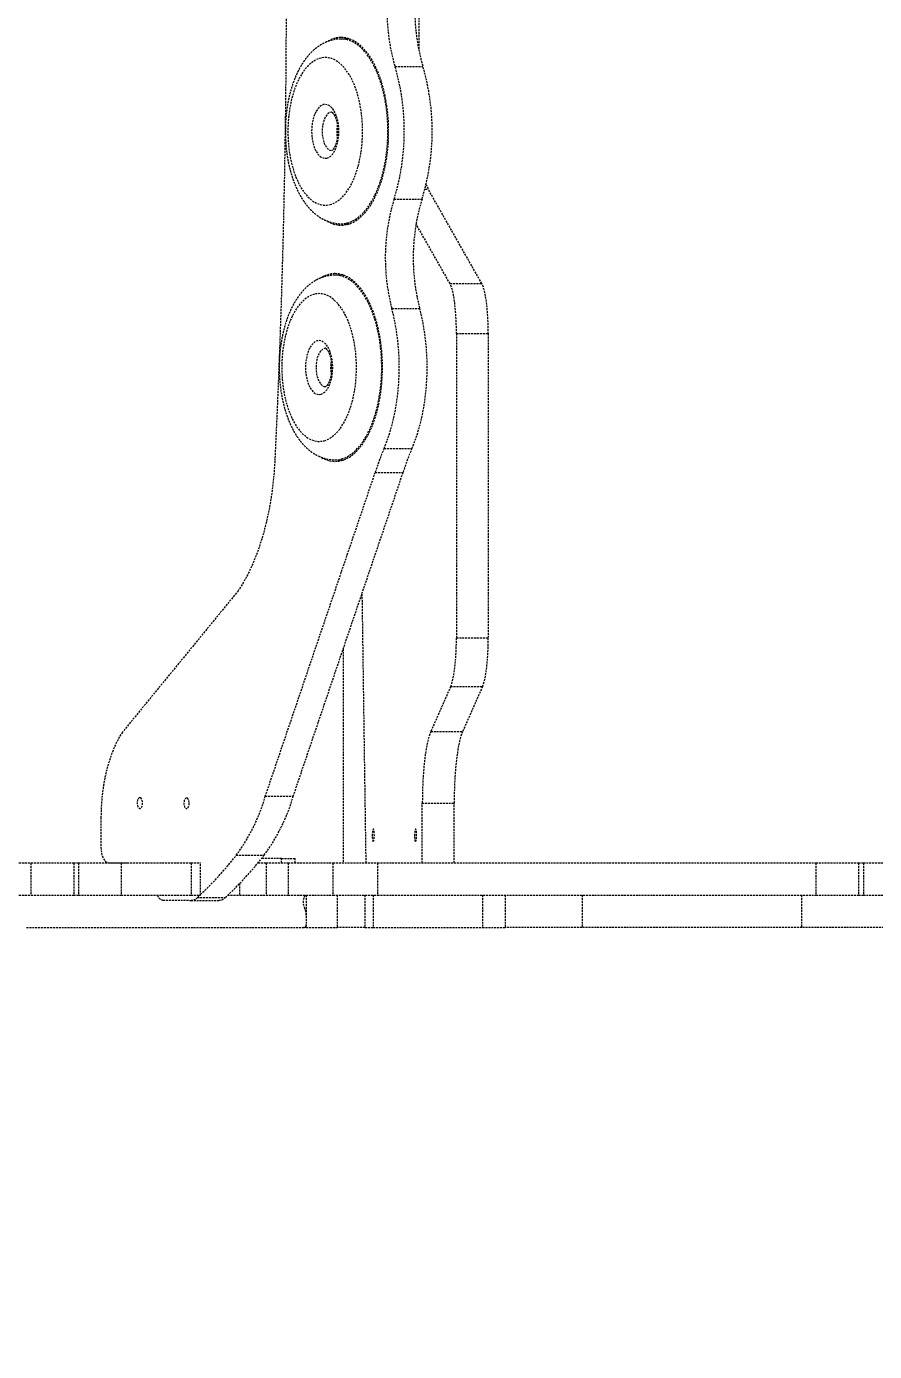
# Model space of a CAD drawing. Header units: millimetres. Extents: x -468 to 5922, y -120 to 5313.
# Drawn here: x 3067 to 3618, y 2125 to 2985 of the extents above; entities that cross this region are included whole.
import ezdxf

# ---------------------------------------------------------------- set-up
doc = ezdxf.new("R2010")
doc.units = ezdxf.units.MM
doc.linetypes.add('HIDDEN', pattern=[1.905, 1.27, -0.635])
doc.layers.add('DIKOM_ОБЬЕКТ', color=7, linetype='Continuous')
doc.layers.add('DIKOM_РАЗМЕР_ЗОНА', color=7, linetype='Continuous')
doc.styles.add('style1', font='arialbd.ttf', dxfattribs={"width": 0.8})
doc.dimstyles.new('1-50', dxfattribs={"dimtxt": 300, "dimasz": 200, "dimexe": 100, "dimexo": 0, "dimgap": 100, "dimtad": 1, "dimtxsty": 'style1', "dimcen": 200, "dimclrd": 7, "dimclre": 7, "dimclrt": 7, "dimadec": 1, "dimazin": 2, "dimtfac": 1, "dimtmove": 0, "dimatfit": 2, "dimfxl": 0, "dimlwd": 25, "dimlwe": 18, "dimarcsym": 0})

# ---------------------------------------------------------------- blocks, each defined once
blk = doc.blocks.new('*D38')
at = {"layer": 'Defpoints', "color": 0, "transparency": 16777216}
for p in [(4635.22, 5313.1), (-18.18, 679.1), (4922.12, 679.1)]:
    blk.add_point(p, dxfattribs=at)
at = {"layer": 'DIKOM_РАЗМЕР_ЗОНА', "color": 7, "lineweight": 18, "transparency": 16777216}
for p, q in [((4635.22, 5313.1), (-118.18, 5313.1)), ((4922.12, 679.1), (-118.18, 679.1))]:
    blk.add_line(p, q, dxfattribs=at)
at = {"layer": 'DIKOM_РАЗМЕР_ЗОНА', "color": 7, "lineweight": 25, "transparency": 16777216}
blk.add_line((-18.18, 5113.1), (-18.18, 879.1), dxfattribs=at)
at = {"layer": 'DIKOM_РАЗМЕР_ЗОНА', "color": 7, "transparency": 16777216}
for points in [[(-51.51, 5113.1), (15.15, 5113.1), (-18.18, 5313.1)], [(-51.51, 879.1), (15.15, 879.1), (-18.18, 679.1)]]:
    blk.add_solid(points, dxfattribs=at)
at = {"layer": 'DIKOM_РАЗМЕР_ЗОНА', "color": 7, "transparency": 16777216, "insert": (-271.35, 2810.16), "char_height": 300, "attachment_point": 5, "rotation": 90, "style": 'style1'}
blk.add_mtext('{\\fArial|b0|i0|c204|p34;4640}', dxfattribs=at)
blk = doc.blocks.new('*D41')
at = {"color": 7, "lineweight": 18, "transparency": 16777216}
for p, q in [((2007.82, 2400.1), (2007.82, 1603.72)), ((4422.12, 2400.1), (4422.12, 1603.72))]:
    blk.add_line(p, q, dxfattribs=at)
at = {"color": 7, "lineweight": 25, "transparency": 16777216}
blk.add_line((2207.82, 1703.72), (4222.12, 1703.72), dxfattribs=at)
at = {"color": 7, "transparency": 16777216}
for points in [[(2207.82, 1737.06), (2207.82, 1670.39), (2007.82, 1703.72)], [(4222.12, 1737.06), (4222.12, 1670.39), (4422.12, 1703.72)]]:
    blk.add_solid(points, dxfattribs=at)
at = {"layer": 'Defpoints', "color": 0, "transparency": 16777216}
for p in [(2007.82, 2400.1), (4422.12, 2400.1), (4422.12, 1703.72)]:
    blk.add_point(p, dxfattribs=at)
at = {"color": 7, "transparency": 16777216, "insert": (3233.45, 1956.89), "char_height": 300, "attachment_point": 5, "style": 'style1'}
blk.add_mtext('{\\fArial|b0|i0|c204|p34;2420}', dxfattribs=at)

msp = doc.modelspace()

# ---------------------------------------------------------------- linework, layer by layer
at = {"layer": 'DIKOM_ОБЬЕКТ', "color": 7, "linetype": 'HIDDEN', "lineweight": 15}
for p, q in [((3322.255, 3021.867), (3322.255, 2970.33)), ((3275.355, 2977.358), (3271.903, 2977.358)), ((3306.844, 2959.596), (3324.963, 2959.596)), ((3269.523, 2920.666), (3269.261, 2920.666)), ((3269.313, 2921.02), (3269.47, 2921.02)), ((3326.326, 2879.888), (3328.398, 2879.888)), ((3363.286, 2818.44), (3328.398, 2879.888)), ((3306.288, 2873.372), (3324.407, 2873.372)), ((3271.903, 2857.358), (3275.355, 2857.358)), ((3342.605, 2818.44), (3320.524, 2857.332)), ((3271.376, 2823.949), (3267.925, 2823.949)), ((3342.605, 2818.44), (3363.286, 2818.44)), ((3304.796, 2802.357), (3322.915, 2802.357)), ((3346.782, 2785.954), (3346.782, 2588.388)), ((3346.782, 2785.954), (3367.463, 2785.954)), ((3367.463, 2785.954), (3367.463, 2588.388)), ((3265.554, 2767.087), (3265.259, 2767.087)), ((3265.306, 2767.423), (3265.524, 2767.423)), ((3299.76, 2711.417), (3317.879, 2711.417)), ((3267.925, 2703.949), (3271.376, 2703.949)), ((3222.6, 2485.399), (3294.02, 2695.8)), ((3240.719, 2485.399), (3312.139, 2695.8)), ((3294.02, 2695.8), (3312.139, 2695.8)), ((3205.054, 2618.969), (3129.865, 2527.16)), ((3288.106, 2442.098), (3285.582, 2617.564)), ((3346.782, 2588.388), (3367.463, 2588.388)), ((3273.262, 2581.271), (3273.262, 2442.098)), ((3343.038, 2556.744), (3330.109, 2527.486)), ((3343.038, 2556.744), (3363.719, 2556.744)), ((3363.719, 2556.744), (3350.79, 2527.486)), ((3330.109, 2527.486), (3350.79, 2527.486)), ((3222.6, 2485.399), (3240.719, 2485.399)), ((3324.589, 2442.098), (3324.602, 2481.029)), ((3324.602, 2481.029), (3345.283, 2481.029)), ((3345.27, 2442.098), (3345.283, 2481.029)), ((3115.862, 2471.62), (3115.83, 2452.215)), ((3203.746, 2447.139), (3221.865, 2447.139)), ((3233.153, 2445.098), (3220.252, 2445.098)), ((3233.153, 2442.098), (3233.153, 2445.098)), ((3233.153, 2445.098), (3242.053, 2445.098)), ((3242.053, 2442.098), (3242.053, 2445.098)), ((2887.438, 2442.098), (3070.351, 2442.098)), ((3070.351, 2442.098), (3070.351, 2421.098)), ((3070.351, 2442.098), (3098.149, 2442.098)), ((3098.149, 2442.098), (3098.149, 2421.098)), ((3098.149, 2442.098), (3101.251, 2442.098)), ((3101.251, 2442.098), (3101.251, 2421.098)), ((3101.251, 2442.098), (3129.049, 2442.098)), ((3120.868, 2442.182), (3133.506, 2442.098)), ((3129.049, 2442.098), (3129.049, 2421.098)), ((3129.049, 2442.098), (3174.539, 2442.098)), ((3174.539, 2442.098), (3174.539, 2421.098)), ((3174.539, 2442.098), (3180.539, 2442.098)), ((3180.539, 2421.098), (3180.539, 2442.098)), ((3217.818, 2442.098), (3223.127, 2442.098)), ((3223.127, 2442.098), (3223.127, 2421.098)), ((3223.127, 2442.098), (3237.526, 2442.098)), ((3237.526, 2442.098), (3237.526, 2421.098)), ((3237.526, 2442.098), (3266.558, 2442.098)), ((3266.558, 2442.098), (3266.558, 2421.098)), ((3266.558, 2442.098), (3295.59, 2442.098)), ((3295.59, 2442.098), (3295.59, 2421.098)), ((3295.59, 2442.098), (3580.23, 2442.098)), ((3580.23, 2442.098), (3580.23, 2421.098)), ((3580.23, 2442.098), (3608.028, 2442.098)), ((3608.028, 2442.098), (3608.028, 2421.098)), ((3608.028, 2442.098), (3611.13, 2442.098)), ((3611.13, 2442.098), (3611.13, 2421.098)), ((3611.13, 2442.098), (3638.928, 2442.098)), ((3205.871, 2428.679), (3205.871, 2421.098)), ((2887.438, 2421.098), (3070.351, 2421.098)), ((3070.351, 2421.098), (3098.149, 2421.098)), ((3098.149, 2421.098), (3101.251, 2421.098)), ((3101.251, 2421.098), (3129.049, 2421.098)), ((3129.049, 2421.098), (3174.539, 2421.098)), ((3174.539, 2421.098), (3180.539, 2421.098)), ((3178.497, 2419.668), (3180.048, 2421.098)), ((3178.497, 2419.668), (3196.616, 2419.668)), ((3198.167, 2421.098), (3205.871, 2421.098)), ((3205.871, 2421.098), (3223.127, 2421.098)), ((3223.127, 2421.098), (3237.526, 2421.098)), ((3237.526, 2421.098), (3266.558, 2421.098)), ((3249.262, 2421.098), (3249.262, 2400.098)), ((3266.558, 2421.098), (3295.59, 2421.098)), ((3269.262, 2421.098), (3269.262, 2400.098)), ((3287.362, 2421.098), (3287.362, 2400.098)), ((3292.729, 2421.098), (3292.729, 2400.098)), ((3295.59, 2421.098), (3580.23, 2421.098)), ((3363.741, 2421.098), (3363.741, 2400.098)), ((3378.374, 2421.098), (3378.374, 2400.098)), ((3428.36, 2421.098), (3428.36, 2400.098)), ((3571.008, 2421.098), (3571.008, 2400.098)), ((3580.23, 2421.098), (3608.028, 2421.098)), ((3608.028, 2421.098), (3611.13, 2421.098)), ((3611.13, 2421.098), (3638.928, 2421.098)), ((3156.215, 2417.949), (3174.23, 2417.83)), ((3174.23, 2417.83), (3192.349, 2417.83)), ((3067.488, 2400.098), (3247.262, 2400.098)), ((3249.262, 2400.098), (3247.262, 2400.098)), ((3249.262, 2400.098), (3269.262, 2400.098)), ((3287.362, 2400.098), (3269.262, 2400.098)), ((3287.362, 2400.098), (3292.729, 2400.098)), ((3292.729, 2400.098), (3363.741, 2400.098)), ((3363.741, 2400.098), (3378.374, 2400.098)), ((3428.36, 2400.098), (3378.374, 2400.098)), ((3571.008, 2400.098), (3428.36, 2400.098)), ((3666.285, 2400.098), (3571.008, 2400.098))]:
    msp.add_line(p, q, dxfattribs=at)
at = {"layer": 'DIKOM_ОБЬЕКТ', "color": 7, "linetype": 'HIDDEN', "lineweight": 15, "flags": 128}
for points in [[(3236.142, 2996.098), (3235.959, 2959.427), (3235.566, 2922.763), (3234.962, 2886.11), (3234.147, 2849.472), (3233.122, 2812.856), (3231.886, 2776.265), (3230.44, 2739.704), (3228.783, 2703.177)], [(3263.097, 2858.898), (3264.877, 2857.962), (3267.196, 2857.073), (3269.543, 2856.537), (3271.903, 2856.358), (3274.264, 2856.537), (3276.611, 2857.073), (3278.93, 2857.962), (3281.208, 2859.201), (3283.431, 2860.78), (3285.587, 2862.692), (3287.662, 2864.924), (3289.645, 2867.464), (3291.524, 2870.297), (3293.287, 2873.406), (3294.925, 2876.773), (3296.428, 2880.378), (3297.788, 2884.2), (3298.995, 2888.217), (3300.043, 2892.405), (3300.926, 2896.739), (3301.639, 2901.194), (3302.177, 2905.744), (3302.538, 2910.362), (3302.719, 2915.021), (3302.719, 2919.694), (3302.538, 2924.353), (3302.177, 2928.972), (3301.639, 2933.522), (3300.926, 2937.977), (3300.043, 2942.311), (3298.995, 2946.499), (3297.788, 2950.515), (3296.428, 2954.338), (3294.925, 2957.943), (3293.287, 2961.31), (3291.524, 2964.419), (3289.645, 2967.251), (3287.662, 2969.792), (3285.587, 2972.024), (3283.431, 2973.935), (3281.208, 2975.515), (3278.93, 2976.753), (3276.611, 2977.643), (3274.264, 2978.179), (3271.903, 2978.358), (3271.903, 2978.358)], [(3275.774, 2857.848), (3278.066, 2858.609), (3280.321, 2859.715), (3282.527, 2861.158), (3284.671, 2862.932), (3286.74, 2865.025), (3288.721, 2867.425), (3290.604, 2870.118), (3292.378, 2873.089), (3294.031, 2876.319), (3295.554, 2879.79), (3296.938, 2883.481), (3298.176, 2887.371), (3299.259, 2891.438), (3300.182, 2895.656), (3300.939, 2900.002), (3301.525, 2904.449), (3301.938, 2908.972), (3302.174, 2913.545), (3302.233, 2918.14), (3302.114, 2922.73), (3301.817, 2927.289), (3301.345, 2931.789), (3300.7, 2936.205), (3299.886, 2940.51), (3298.908, 2944.679), (3297.772, 2948.688), (3296.483, 2952.514), (3295.051, 2956.132), (3293.482, 2959.524), (3291.787, 2962.667), (3289.976, 2965.545), (3288.058, 2968.14), (3286.045, 2970.438), (3283.95, 2972.423), (3281.783, 2974.086), (3279.559, 2975.415), (3277.29, 2976.404), (3274.989, 2977.047), (3272.67, 2977.339), (3271.894, 2977.358)], [(3276.217, 2977.758), (3275.824, 2977.643), (3274.971, 2977.358)], [(3278.109, 2977.11), (3276.121, 2977.339), (3275.355, 2977.358)], [(3264.647, 2869.75), (3266.704, 2870.453), (3268.723, 2871.503), (3270.69, 2872.893), (3272.588, 2874.612), (3274.405, 2876.647), (3276.127, 2878.984), (3277.74, 2881.604), (3279.234, 2884.49), (3280.597, 2887.619), (3281.819, 2890.968), (3282.891, 2894.512), (3283.805, 2898.226), (3284.554, 2902.081), (3285.132, 2906.049), (3285.537, 2910.101), (3285.763, 2914.207), (3285.81, 2918.336), (3285.678, 2922.458), (3285.367, 2926.542), (3284.88, 2930.558), (3284.22, 2934.476), (3283.392, 2938.268), (3282.402, 2941.905), (3281.258, 2945.36), (3279.969, 2948.608), (3278.542, 2951.624), (3276.99, 2954.387), (3275.324, 2956.875), (3273.556, 2959.071), (3271.698, 2960.958), (3269.766, 2962.523), (3267.773, 2963.752), (3265.734, 2964.639), (3263.663, 2965.175), (3261.577, 2965.358), (3259.491, 2965.185), (3257.42, 2964.658), (3255.38, 2963.78), (3253.386, 2962.559), (3251.451, 2961.004), (3249.592, 2959.125), (3247.821, 2956.937), (3246.152, 2954.456), (3244.597, 2951.7), (3243.167, 2948.69), (3241.873, 2945.448), (3240.725, 2941.998), (3239.732, 2938.366), (3238.899, 2934.578), (3238.235, 2930.663), (3237.743, 2926.649), (3237.427, 2922.566), (3237.29, 2918.445), (3237.333, 2914.316), (3237.555, 2910.209), (3237.954, 2906.155), (3238.528, 2902.184), (3239.273, 2898.326), (3240.183, 2894.608), (3241.25, 2891.059), (3242.468, 2887.704), (3243.828, 2884.569), (3245.318, 2881.677), (3246.929, 2879.049), (3248.648, 2876.705), (3250.462, 2874.661), (3252.359, 2872.934), (3254.323, 2871.536), (3256.342, 2870.476), (3258.398, 2869.764), (3260.478, 2869.405), (3262.566, 2869.4), (3264.647, 2869.75)], [(3262.679, 2900.001), (3263.916, 2900.495), (3265.105, 2901.333), (3266.222, 2902.497), (3267.243, 2903.964), (3268.149, 2905.703), (3268.92, 2907.679), (3269.542, 2909.853), (3270, 2912.179), (3270.287, 2914.611), (3270.396, 2917.098), (3270.324, 2919.591), (3270.074, 2922.039), (3269.651, 2924.391), (3269.062, 2926.6), (3268.321, 2928.62), (3267.442, 2930.412), (3266.443, 2931.938), (3265.344, 2933.167), (3264.168, 2934.074), (3262.939, 2934.641), (3261.681, 2934.856), (3260.421, 2934.715), (3259.183, 2934.22), (3257.994, 2933.382), (3256.878, 2932.218), (3255.856, 2930.752), (3254.95, 2929.013), (3254.179, 2927.036), (3253.558, 2924.863), (3253.099, 2922.537), (3252.813, 2920.105), (3252.704, 2917.617), (3252.775, 2915.124), (3253.025, 2912.677), (3253.449, 2910.325), (3254.037, 2908.116), (3254.779, 2906.095), (3255.658, 2904.304), (3256.657, 2902.778), (3257.756, 2901.549), (3258.932, 2900.642), (3260.161, 2900.075), (3261.419, 2899.86), (3262.679, 2900.001)], [(3265.858, 2929.858), (3265.592, 2929.846), (3264.529, 2929.576), (3263.504, 2928.954), (3262.547, 2927.998), (3261.686, 2926.736), (3260.945, 2925.205), (3260.345, 2923.447), (3259.904, 2921.515), (3259.635, 2919.463), (3259.545, 2917.35), (3259.636, 2915.238), (3259.907, 2913.186), (3260.349, 2911.255), (3260.95, 2909.499), (3261.692, 2907.969), (3262.554, 2906.71), (3263.511, 2905.756), (3264.536, 2905.137), (3265.599, 2904.869), (3265.856, 2904.858)], [(3327.082, 2882.904), (3327.704, 2881.301), (3328.398, 2879.888)], [(3271.9, 2857.358), (3273.46, 2857.437), (3275.774, 2857.848)], [(3275.355, 2857.358), (3276.911, 2857.437), (3278.109, 2857.606)], [(3274.971, 2857.358), (3275.824, 2857.073), (3276.217, 2856.958)], [(3259.083, 2705.51), (3260.898, 2704.553), (3263.217, 2703.664), (3265.564, 2703.128), (3267.925, 2702.949), (3270.285, 2703.128), (3272.632, 2703.664), (3274.951, 2704.553), (3277.229, 2705.792), (3279.452, 2707.371), (3281.608, 2709.283), (3283.683, 2711.515), (3285.666, 2714.055), (3287.545, 2716.888), (3289.308, 2719.997), (3290.947, 2723.364), (3292.45, 2726.969), (3293.809, 2730.791), (3295.016, 2734.808), (3296.064, 2738.996), (3296.947, 2743.33), (3297.66, 2747.785), (3298.198, 2752.335), (3298.559, 2756.953), (3298.74, 2761.612), (3298.74, 2766.285), (3298.559, 2770.944), (3298.198, 2775.563), (3297.66, 2780.113), (3296.947, 2784.568), (3296.064, 2788.902), (3295.016, 2793.09), (3293.809, 2797.106), (3292.45, 2800.929), (3290.947, 2804.534), (3289.308, 2807.901), (3287.545, 2811.01), (3285.666, 2813.842), (3283.683, 2816.383), (3281.608, 2818.615), (3279.452, 2820.526), (3277.229, 2822.106), (3274.951, 2823.344), (3272.632, 2824.234), (3270.285, 2824.77), (3267.925, 2824.949), (3267.925, 2824.949)], [(3272.17, 2704.539), (3274.457, 2705.357), (3276.705, 2706.518), (3278.902, 2708.016), (3281.034, 2709.842), (3283.089, 2711.986), (3285.056, 2714.435), (3286.922, 2717.174), (3288.676, 2720.188), (3290.309, 2723.458), (3291.81, 2726.967), (3293.171, 2730.692), (3294.384, 2734.612), (3295.441, 2738.705), (3296.338, 2742.946), (3297.067, 2747.31), (3297.625, 2751.771), (3298.01, 2756.304), (3298.217, 2760.882), (3298.247, 2765.478), (3298.099, 2770.065), (3297.773, 2774.616), (3297.273, 2779.105), (3296.6, 2783.504), (3295.76, 2787.789), (3294.755, 2791.934), (3293.594, 2795.915), (3292.281, 2799.708), (3290.826, 2803.291), (3289.236, 2806.643), (3287.521, 2809.745), (3285.692, 2812.578), (3283.758, 2815.126), (3281.731, 2817.373), (3279.623, 2819.307), (3277.446, 2820.916), (3275.214, 2822.19), (3272.939, 2823.123), (3270.634, 2823.709), (3268.313, 2823.944), (3267.909, 2823.949)], [(3272.239, 2824.349), (3271.845, 2824.234), (3270.992, 2823.949)], [(3346.782, 2785.954), (3346.749, 2789.554), (3346.649, 2793.114), (3346.484, 2796.593), (3346.257, 2799.951), (3345.968, 2803.152), (3345.623, 2806.16), (3345.224, 2808.94), (3344.777, 2811.461), (3344.285, 2813.694), (3343.755, 2815.616), (3343.193, 2817.204), (3342.605, 2818.44)], [(3367.463, 2785.954), (3367.43, 2789.554), (3367.33, 2793.114), (3367.165, 2796.593), (3366.938, 2799.951), (3366.649, 2803.152), (3366.304, 2806.16), (3365.905, 2808.94), (3365.458, 2811.461), (3364.966, 2813.694), (3364.436, 2815.616), (3363.874, 2817.204), (3363.286, 2818.44)], [(3260.967, 2716.421), (3263.02, 2717.175), (3265.033, 2718.275), (3266.99, 2719.713), (3268.878, 2721.478), (3270.682, 2723.558), (3272.388, 2725.937), (3273.985, 2728.597), (3275.461, 2731.519), (3276.804, 2734.681), (3278.005, 2738.06), (3279.054, 2741.631), (3279.945, 2745.367), (3280.669, 2749.24), (3281.223, 2753.222), (3281.602, 2757.284), (3281.802, 2761.395), (3281.824, 2765.525), (3281.665, 2769.643), (3281.329, 2773.719), (3280.816, 2777.723), (3280.131, 2781.625), (3279.28, 2785.396), (3278.267, 2789.008), (3277.102, 2792.434), (3275.791, 2795.65), (3274.346, 2798.631), (3272.777, 2801.355), (3271.095, 2803.803), (3269.313, 2805.955), (3267.444, 2807.796), (3265.502, 2809.313), (3263.501, 2810.493), (3261.456, 2811.329), (3259.383, 2811.815), (3257.296, 2811.946), (3255.211, 2811.721), (3253.144, 2811.143), (3251.109, 2810.216), (3249.123, 2808.946), (3247.198, 2807.342), (3245.351, 2805.418), (3243.594, 2803.187), (3241.941, 2800.665), (3240.403, 2797.871), (3238.992, 2794.826), (3237.719, 2791.552), (3236.593, 2788.074), (3235.622, 2784.418), (3234.814, 2780.61), (3234.174, 2776.678), (3233.707, 2772.652), (3233.418, 2768.562), (3233.306, 2764.438), (3233.375, 2760.31), (3233.623, 2756.209), (3234.048, 2752.166), (3234.647, 2748.209), (3235.416, 2744.369), (3236.349, 2740.674), (3237.439, 2737.152), (3238.678, 2733.827), (3240.057, 2730.726), (3241.565, 2727.871), (3243.193, 2725.283), (3244.926, 2722.981), (3246.753, 2720.982), (3248.661, 2719.302), (3250.634, 2717.952), (3252.658, 2716.943), (3254.719, 2716.281), (3256.802, 2715.973), (3258.889, 2716.02), (3260.967, 2716.421)], [(3299.76, 2711.417), (3301.468, 2715.63), (3303.03, 2720.058), (3304.439, 2724.682), (3305.69, 2729.482), (3306.776, 2734.436), (3307.692, 2739.523), (3308.436, 2744.718), (3309.002, 2750), (3309.39, 2755.346), (3309.597, 2760.73), (3309.621, 2766.129), (3309.464, 2771.52), (3309.126, 2776.878), (3308.608, 2782.18), (3307.913, 2787.402), (3307.043, 2792.52), (3306.003, 2797.512), (3304.796, 2802.357)], [(3317.879, 2711.417), (3319.587, 2715.63), (3321.149, 2720.058), (3322.558, 2724.682), (3323.808, 2729.482), (3324.894, 2734.436), (3325.811, 2739.523), (3326.555, 2744.718), (3327.121, 2750), (3327.509, 2755.346), (3327.716, 2760.73), (3327.74, 2766.129), (3327.583, 2771.52), (3327.245, 2776.878), (3326.727, 2782.18), (3326.031, 2787.402), (3325.162, 2792.52), (3324.121, 2797.512), (3322.915, 2802.357)], [(3258.809, 2746.621), (3260.043, 2747.146), (3261.227, 2748.013), (3262.336, 2749.204), (3263.349, 2750.696), (3264.243, 2752.457), (3265.002, 2754.453), (3265.61, 2756.641), (3266.054, 2758.979), (3266.325, 2761.417), (3266.418, 2763.907), (3266.331, 2766.398), (3266.065, 2768.839), (3265.627, 2771.181), (3265.025, 2773.375), (3264.271, 2775.377), (3263.38, 2777.147), (3262.371, 2778.648), (3261.265, 2779.85), (3260.083, 2780.728), (3258.851, 2781.265), (3257.592, 2781.449), (3256.333, 2781.276), (3255.099, 2780.752), (3253.915, 2779.885), (3252.806, 2778.693), (3251.793, 2777.202), (3250.899, 2775.44), (3250.14, 2773.445), (3249.532, 2771.256), (3249.088, 2768.919), (3248.817, 2766.48), (3248.724, 2763.99), (3248.811, 2761.499), (3249.077, 2759.058), (3249.515, 2756.717), (3250.117, 2754.522), (3250.871, 2752.52), (3251.762, 2750.75), (3252.77, 2749.249), (3253.877, 2748.047), (3255.058, 2747.169), (3256.291, 2746.633), (3257.55, 2746.449), (3258.809, 2746.621)], [(3261.876, 2776.449), (3261.534, 2776.43), (3260.473, 2776.133), (3259.452, 2775.485), (3258.502, 2774.506), (3257.648, 2773.223), (3256.917, 2771.674), (3256.328, 2769.902), (3255.9, 2767.959), (3255.643, 2765.9), (3255.566, 2763.785), (3255.671, 2761.675), (3255.955, 2759.631), (3256.409, 2757.711), (3257.021, 2755.97), (3257.772, 2754.458), (3258.642, 2753.22), (3259.606, 2752.29), (3260.634, 2751.696), (3261.699, 2751.454), (3261.878, 2751.449)], [(3228.783, 2703.177), (3228.374, 2696.614), (3227.783, 2690.105), (3227.011, 2683.671), (3226.061, 2677.33), (3224.936, 2671.103), (3223.64, 2665.007), (3222.175, 2659.062), (3220.548, 2653.286), (3218.761, 2647.696), (3216.822, 2642.309), (3214.736, 2637.141), (3212.509, 2632.209), (3210.148, 2627.526), (3207.661, 2623.109), (3205.054, 2618.969)], [(3267.882, 2703.949), (3269.859, 2704.071), (3272.17, 2704.539)], [(3270.992, 2703.949), (3271.845, 2703.664), (3272.239, 2703.549)], [(3271.376, 2703.949), (3273.31, 2704.071), (3274.13, 2704.197)], [(3343.038, 2556.744), (3343.621, 2558.28), (3344.173, 2560.173), (3344.685, 2562.399), (3345.152, 2564.932), (3345.569, 2567.742), (3345.931, 2570.797), (3346.232, 2574.059), (3346.471, 2577.49), (3346.643, 2581.051), (3346.747, 2584.698), (3346.782, 2588.388)], [(3363.719, 2556.744), (3364.302, 2558.28), (3364.854, 2560.173), (3365.366, 2562.399), (3365.833, 2564.932), (3366.25, 2567.742), (3366.612, 2570.797), (3366.913, 2574.059), (3367.152, 2577.49), (3367.324, 2581.051), (3367.428, 2584.698), (3367.463, 2588.388)], [(3129.865, 2527.16), (3127.771, 2523.761), (3125.815, 2520.056), (3124.008, 2516.066), (3122.361, 2511.815), (3120.882, 2507.326), (3119.582, 2502.627), (3118.467, 2497.745), (3117.544, 2492.709), (3116.818, 2487.548), (3116.294, 2482.292), (3115.975, 2476.973), (3115.862, 2471.62)], [(3330.109, 2527.486), (3329.431, 2525.758), (3328.782, 2523.703), (3328.166, 2521.338), (3327.586, 2518.679), (3327.049, 2515.744), (3326.556, 2512.557), (3326.113, 2509.14), (3325.722, 2505.517), (3325.386, 2501.716), (3325.107, 2497.763), (3324.888, 2493.688), (3324.73, 2489.52), (3324.634, 2485.29), (3324.602, 2481.029)], [(3350.79, 2527.486), (3350.112, 2525.758), (3349.463, 2523.703), (3348.847, 2521.338), (3348.267, 2518.679), (3347.73, 2515.744), (3347.237, 2512.557), (3346.794, 2509.14), (3346.403, 2505.517), (3346.067, 2501.716), (3345.788, 2497.763), (3345.569, 2493.688), (3345.411, 2489.52), (3345.315, 2485.29), (3345.283, 2481.029)], [(3141.155, 2484.548), (3140.581, 2484.359), (3140.068, 2483.81), (3139.674, 2482.963), (3139.44, 2481.907), (3139.392, 2480.759), (3139.535, 2479.642), (3139.853, 2478.678), (3140.313, 2477.97), (3140.864, 2477.596), (3141.446, 2477.596), (3141.997, 2477.97), (3142.457, 2478.678), (3142.775, 2479.642), (3142.919, 2480.759), (3142.87, 2481.907), (3142.636, 2482.963), (3142.242, 2483.81), (3141.73, 2484.359), (3141.155, 2484.548)], [(3171.487, 2484.348), (3170.913, 2484.159), (3170.4, 2483.61), (3170.006, 2482.763), (3169.772, 2481.708), (3169.724, 2480.559), (3169.867, 2479.442), (3170.185, 2478.478), (3170.645, 2477.77), (3171.196, 2477.396), (3171.778, 2477.396), (3172.329, 2477.77), (3172.789, 2478.478), (3173.107, 2479.442), (3173.251, 2480.559), (3173.202, 2481.708), (3172.968, 2482.763), (3172.574, 2483.61), (3172.062, 2484.159), (3171.487, 2484.348)], [(3292.749, 2456.098), (3292.954, 2456.276), (3293.141, 2456.793), (3293.292, 2457.604), (3293.396, 2458.637), (3293.442, 2459.799), (3293.427, 2460.988), (3293.351, 2462.098), (3293.222, 2463.031), (3293.051, 2463.702), (3292.853, 2464.054), (3292.646, 2464.054), (3292.448, 2463.702), (3292.277, 2463.031), (3292.148, 2462.098), (3292.072, 2460.988), (3292.057, 2459.799), (3292.103, 2458.637), (3292.206, 2457.604), (3292.358, 2456.793), (3292.545, 2456.276), (3292.749, 2456.098)], [(3320.241, 2456.098), (3320.446, 2456.276), (3320.632, 2456.793), (3320.784, 2457.604), (3320.887, 2458.637), (3320.934, 2459.799), (3320.918, 2460.988), (3320.842, 2462.098), (3320.713, 2463.031), (3320.542, 2463.702), (3320.344, 2464.054), (3320.137, 2464.054), (3319.94, 2463.702), (3319.768, 2463.031), (3319.639, 2462.098), (3319.564, 2460.988), (3319.548, 2459.799), (3319.594, 2458.637), (3319.698, 2457.604), (3319.85, 2456.793), (3320.036, 2456.276), (3320.241, 2456.098)], [(3115.83, 2452.215), (3115.924, 2450.263), (3116.208, 2448.386), (3116.672, 2446.654), (3117.298, 2445.134), (3118.062, 2443.886), (3118.935, 2442.956), (3119.882, 2442.38), (3120.868, 2442.182)]]:
    msp.add_lwpolyline(points, dxfattribs=at)
at = {"layer": 'DIKOM_ОБЬЕКТ', "color": 7, "linetype": 'HIDDEN', "lineweight": 15}
for centre, radius, start, end in [((3431.062, 2996.098), 129.47, 163.624257, 196.375743), ((3449.181, 2996.098), 129.471, 163.624319, 196.375681), ((3272.152, 2960.904), 17.455, 90.81735, 122.927236), ((3163.54, 2917.405), 149.385, 342.856751, 16.405216), ((3181.66, 2917.405), 149.385, 342.856698, 16.405269), ((3293.201, 2917.357), 24.166, 170.531633, 189.349943), ((3430.137, 2835.247), 129.584, 162.889554, 194.70336), ((3448.256, 2835.247), 129.584, 162.889554, 194.70336), ((3268.175, 2807.486), 17.464, 90.821835, 123.034635), ((3271.37, 2808.454), 15.495, 79.73693, 89.977123), ((3289.225, 2763.948), 24.17, 170.548949, 189.338523), ((3439.053, 2651.355), 151.69, 156.674635, 162.962456), ((3457.15, 2651.363), 151.667, 156.674356, 162.963121), ((3107.534, 2518.327), 119.685, 323.5021, 344.030799), ((3125.652, 2518.327), 119.685, 323.50223, 344.030814), ((3025.722, 2585.32), 225.358, 313.391526, 322.181534), ((3045.234, 2584.141), 223.535, 312.626574, 322.201239), ((3157.09, 2422.676), 4.808, 199.154547, 259.508133), ((3174.042, 2424.138), 6.311, 271.700136, 314.900091), ((3192.161, 2424.138), 6.311, 271.699909, 314.901481), ((3255.16, 2416.693), 8, 146.58326, 207.97167), ((3239.262, 2408.25), 10, 0, 27.97167), ((3247.262, 2402.098), 2, 270, 0)]:
    msp.add_arc(centre, radius, start, end, dxfattribs=at)
for points, knots in [([(3271.888, 2977.321), (3271.553, 2977.33), (3270.295, 2977.367), (3268.124, 2977.102), (3265.416, 2976.537), (3262.773, 2975.653), (3260.202, 2974.484), (3257.709, 2973.025), (3255.296, 2971.276), (3252.969, 2969.233), (3250.737, 2966.895), (3248.614, 2964.266), (3246.618, 2961.358), (3244.764, 2958.193), (3243.069, 2954.803), (3241.542, 2951.217), (3240.188, 2947.467), (3239.01, 2943.576), (3238.007, 2939.565), (3237.179, 2935.456), (3236.526, 2931.267), (3236.047, 2927.017), (3235.743, 2922.725), (3235.614, 2918.41), (3235.659, 2914.092), (3235.877, 2909.79), (3236.27, 2905.522), (3236.836, 2901.309), (3237.576, 2897.168), (3238.49, 2893.117), (3239.579, 2889.173), (3240.843, 2885.354), (3242.286, 2881.676), (3243.911, 2878.158), (3245.721, 2874.822), (3247.718, 2871.692), (3249.896, 2868.801), (3252.245, 2866.186), (3254.744, 2863.878), (3257.366, 2861.906), (3260.079, 2860.285), (3262.855, 2859.023), (3265.666, 2858.105), (3268.488, 2857.561), (3270.574, 2857.329), (3271.704, 2857.376), (3271.899, 2857.384)], [0, 0, 0, 0, 0.0074111, 0.0277519, 0.0480535, 0.068477, 0.089187, 0.110338, 0.1320639, 0.1544599, 0.1775583, 0.2013087, 0.2255807, 0.2501933, 0.2749662, 0.2997293, 0.3244016, 0.3489516, 0.3733736, 0.3976776, 0.4218817, 0.446007, 0.470076, 0.4941115, 0.5181365, 0.542172, 0.5662357, 0.5903514, 0.6145437, 0.6388379, 0.6632597, 0.6878337, 0.7125806, 0.7375111, 0.7626175, 0.7878557, 0.8130916, 0.8381259, 0.8627276, 0.8866837, 0.9098655, 0.9322566, 0.9539337, 0.9750287, 0.9957, 1, 1, 1, 1]), ([(3265.765, 2929.869), (3265.761, 2929.869), (3265.734, 2929.874), (3265.861, 2929.831), (3266.184, 2929.588), (3266.667, 2929.083), (3267.229, 2928.288), (3267.807, 2927.221), (3268.36, 2925.898), (3268.853, 2924.342), (3269.255, 2922.589), (3269.545, 2920.685), (3269.705, 2918.682), (3269.726, 2916.635), (3269.605, 2914.603), (3269.349, 2912.644), (3268.968, 2910.814), (3268.485, 2909.167), (3267.927, 2907.75), (3267.334, 2906.6), (3266.756, 2905.743), (3266.248, 2905.183), (3265.887, 2904.901), (3265.753, 2904.845), (3265.759, 2904.846), (3265.76, 2904.847)], [0, 0, 0, 0, 0.00779842, 0.05313935, 0.09563447, 0.14028166, 0.18454617, 0.22932927, 0.27516143, 0.32210833, 0.37003043, 0.41871444, 0.46792668, 0.51743812, 0.56702752, 0.61641891, 0.66538214, 0.71369317, 0.76113674, 0.80753834, 0.85284525, 0.89729512, 0.94167239, 0.98708111, 1, 1, 1, 1]), ([(3267.9, 2823.91), (3267.372, 2823.914), (3265.922, 2823.927), (3263.567, 2823.599), (3260.871, 2822.965), (3258.244, 2822.021), (3255.689, 2820.791), (3253.212, 2819.27), (3250.817, 2817.459), (3248.509, 2815.354), (3246.299, 2812.954), (3244.202, 2810.264), (3242.234, 2807.299), (3240.413, 2804.084), (3238.752, 2800.65), (3237.261, 2797.027), (3235.945, 2793.245), (3234.804, 2789.326), (3233.838, 2785.294), (3233.047, 2781.166), (3232.431, 2776.962), (3231.99, 2772.702), (3231.723, 2768.404), (3231.63, 2764.087), (3231.711, 2759.77), (3231.967, 2755.473), (3232.397, 2751.216), (3233, 2747.017), (3233.776, 2742.893), (3234.727, 2738.863), (3235.853, 2734.944), (3237.155, 2731.153), (3238.636, 2727.508), (3240.3, 2724.027), (3242.15, 2720.731), (3244.185, 2717.65), (3246.401, 2714.814), (3248.784, 2712.261), (3251.311, 2710.023), (3253.955, 2708.124), (3256.684, 2706.579), (3259.469, 2705.389), (3262.285, 2704.557), (3265.084, 2704.046), (3266.947, 2703.983), (3267.858, 2703.953)], [0, 0, 0, 0, 0.0116568, 0.0319915, 0.052316, 0.0727978, 0.0935999, 0.1148738, 0.1367473, 0.1593039, 0.1825595, 0.2064466, 0.2308195, 0.2554936, 0.2802924, 0.3050541, 0.3297154, 0.354251, 0.3786602, 0.4029545, 0.427153, 0.4512774, 0.4753502, 0.4993945, 0.5234331, 0.5474855, 0.5715711, 0.5957139, 0.6199387, 0.6442708, 0.6687361, 0.6933583, 0.7181572, 0.7431399, 0.768293, 0.7935624, 0.8187869, 0.8437624, 0.8682565, 0.8920684, 0.9150925, 0.9373357, 0.9588885, 0.9798916, 1, 1, 1, 1]), ([(3261.781, 2776.461), (3261.779, 2776.461), (3261.75, 2776.466), (3261.865, 2776.432), (3262.173, 2776.207), (3262.649, 2775.722), (3263.207, 2774.946), (3263.786, 2773.9), (3264.342, 2772.595), (3264.84, 2771.055), (3265.25, 2769.315), (3265.549, 2767.42), (3265.719, 2765.423), (3265.75, 2763.377), (3265.64, 2761.342), (3265.393, 2759.376), (3265.021, 2757.535), (3264.545, 2755.873), (3263.991, 2754.437), (3263.399, 2753.266), (3262.818, 2752.387), (3262.303, 2751.805), (3261.928, 2751.505), (3261.78, 2751.437), (3261.78, 2751.438), (3261.78, 2751.438)], [0, 0, 0, 0, 0.0039886, 0.0496037, 0.0922321, 0.1370104, 0.181248, 0.2259718, 0.2717204, 0.3185896, 0.3664489, 0.4150863, 0.4642696, 0.513768, 0.5633608, 0.6127771, 0.66178, 0.7101499, 0.7576658, 0.8041494, 0.849537, 0.8940347, 0.9383722, 0.9836376, 1, 1, 1, 1])]:
    msp.add_open_spline(points, degree=3, knots=knots, dxfattribs=at)

# ---------------------------------------------------------------- dimensions: what is measured, and where the dimension line sits
dim = msp.add_linear_dim(base=(4422.118, 1703.722), p1=(2007.819, 2400.098), p2=(4422.118, 2400.098), text='{\\fArial|b0|i0|c204|p34;2420}', dimstyle='1-50')
dim.commit()
dim.dimension.update_dxf_attribs({"geometry": '*D41', "text_midpoint": (3233.45, 1703.722), "dimtype": 160})
at = {"layer": 'DIKOM_РАЗМЕР_ЗОНА'}
dim = msp.add_linear_dim(base=(-18.179, 679.098), p1=(4635.22, 5313.098), p2=(4922.118, 679.098), angle=90, text='{\\fArial|b0|i0|c204|p34;4640}', dimstyle='1-50', dxfattribs=at)
dim.commit()
dim.dimension.update_dxf_attribs({"geometry": '*D38', "text_midpoint": (-18.179, 2810.156), "dimtype": 160})

doc.saveas('drawing.dxf')
